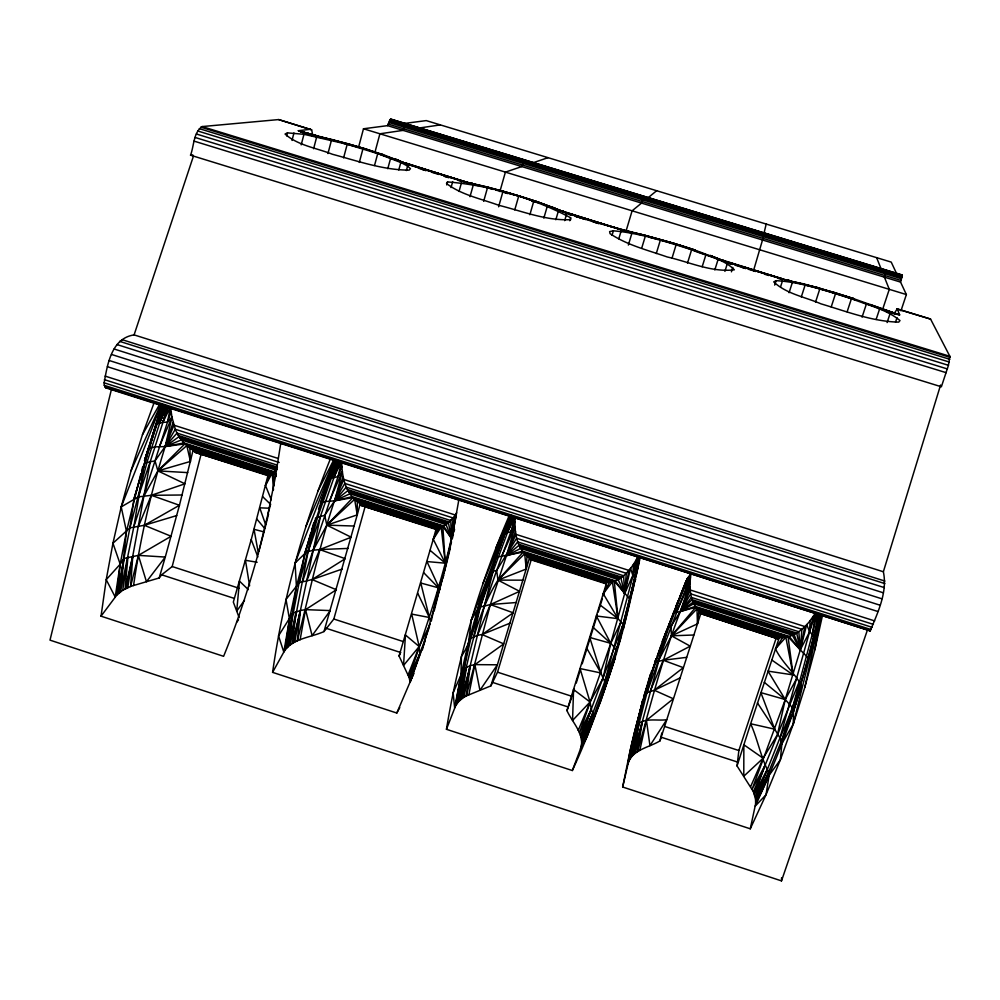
<?xml version="1.0" encoding="UTF-8"?>
<svg xmlns="http://www.w3.org/2000/svg" width="1000" height="1000" viewBox="0 0 1000 1000"><rect width="100%" height="100%" fill="white"/><g stroke="black" fill="none" stroke-linecap="round" stroke-linejoin="round"><path stroke-width="1.5" d="M815.863 613.8L815.85 619.2L812.25 634.45L792.55 707.85L781.45 740.95L755.638 803.787L750.275 828.812L622.663 787.025L630.125 750.487L642.8 700.15L622.663 787.025M399.775 707.6L396.8 713.037L272.587 672.362L283.812 652.075C292.162 638.25 310.712 637.65 323.975 631.562L357.25 514.875L357.325 501.675C345.375 492.663 342.013 476.85 341.763 462.688M509.525 514.925C479.8 583.45 458.525 655.588 446.45 729.3L572.337 770.537L580.475 748.975C585.612 734.788 572.05 722.275 566.962 710.612L606.675 582.587C621.475 582.175 631.512 568.938 637.762 556.975M750.275 828.812L766 794.788L780.35 759.825L793.3 723.988L793.475 711.438L819.725 615.05M111.325 389.825L50 640.138L781.5 880.888L781.575 877.775M446.45 729.3L455.588 705.812L470.913 638.237L480.175 607.137L495.875 557.888L498.162 556.875L523.237 552.062L614.3 581.175L629.812 599.038L638.088 562.537L638.325 555.9L604.925 681.225L581.663 742.288L593.837 715.5L615.312 657.138C603.125 695.713 589.312 733.775 572.337 770.537M776.175 638.075L738.85 750.525L737.05 765.938L753.375 791.625L755.537 799.038L755.638 803.787C773.5 767.925 787.775 730.35 799.538 692.062M900.95 310.837L906.375 294.562L900.55 282.087L902.325 275L390.688 119.113L387.562 125.638L363.488 128.775L358.675 146.825M810.1 620.688C802.763 630.275 791.85 638.312 779.237 637.788L750.65 723.763C757.788 739.587 760.675 757.2 768.763 772.375L755.537 799.038L779.963 737.887L809.575 631.812L810.1 620.688L815.188 613.5M606.675 582.587L529.513 557.9C516.65 549.225 514.225 532.25 515.175 517.925M484.137 588.975C471.7 627.125 461.775 666.15 455.588 705.812L458.225 702.013C468.55 660.562 474.75 616.888 497.987 580.112L526.237 569.025L527 555.95L609.525 582.35L603.263 593.7L618.05 618.675L623.088 624.388L616.312 651.025L605.513 686.575L587.163 736.475L580.475 748.975L600.625 701.5L615.413 657.138M605.737 684.05L600.887 672.962L580.062 668.575L590.05 702.013L591.312 709.25L579.45 732.825L610.75 643.325L624.65 593.663L632.812 575.363L633.475 564.362M777.975 638.85L700.037 613.387L777.975 638.85L779.237 637.788L701.062 612.775C689.4 603.763 689.062 587.225 690.938 573.913M167.712 407.587L150.338 461.325L132.762 556.062L130.575 586.5L122.7 590.275L116.725 595.175L101.037 616.175L223.6 656.312C242.45 610.188 256.6 562.337 268.562 514M462.5 698.2L466.287 695.938L490.35 604.538L506.388 555.8L522.562 551.188L615.25 580.825L624.65 593.663L626.312 573.288L516.625 538.263L496.662 570.438L484.487 605.438L462.5 698.2L458.225 702.013L468.625 642.237L471.3 619.987L510.875 516.65M104.138 382.812C107.438 364.4 111.412 338.338 134.1 334.888L883.363 571.763C887.712 592.075 877.812 612.487 870.212 630.85L105.825 387.863L104.288 385.337L104.138 382.812L872.175 627.35M781.45 740.95L793.475 711.438L792.55 707.85L785.263 699.538L760.875 692.625L774.7 729.188L779.963 737.887L781.888 743.7L780.35 759.825L769.15 775.263L755.288 806.062L766 794.788L769.15 775.263L768.763 772.375L755.625 799.85M339.45 461.788L320.575 515.95L300.387 610.5L297.337 640.863C311.438 585.8 322.425 529.763 343.237 476.637M581.65 743.062L593.837 715.5L593.562 718.138L581.138 746.812L593.837 715.5L591.312 709.25L580.4 735.225M312.675 134.775L311.637 129.825L278.65 119.575L202.087 126.575C193.312 132.762 194.05 146.125 190.538 155.188L941.375 386.788L948.45 365.312L949.862 356.3L930.562 319.075L897.25 308.875L894.513 312.95M643.15 698.763L634.788 731.55L628.4 762.25C633.387 749.3 649.525 747.35 659.987 740.875L697.45 623.875L698.925 610.938L782.537 637.688L775.487 648.875C782.087 662.613 794.4 672.613 801.5 685.5L793.475 711.438M119.787 592.337L126.463 531.4L140.825 473.75M606.462 583.962L529.763 559.425L529.513 557.9L497.388 664.8L474.875 664.625L470.225 665.662L466.287 695.938L490.9 685.863L497.525 672.175L531.237 559.7M154.412 401.825L142.475 434.688L131.075 470.688L121.225 506.9L126.463 531.4L120.2 564.175L116.725 595.175L129.913 527.85L134.012 498.738L162.288 405.225M434.15 611.062L451.488 541.838M101.037 616.175L106.225 579.675L112.95 543.237L121.225 506.9L161.537 404.025M279.15 462.438L175.3 429.275C178.663 438.013 185.1 445.412 193.075 450.275L179.45 505.275L165.275 557.062L138.387 555.375L123.938 558.475L120.487 591.8L133.875 526.625L144.425 463.025L155.025 460.85L165.162 446.575L175.3 429.275L171.95 417.188L170.5 406.9L162.838 422.362L157 423.762L154.762 428.4L144.562 460.538L148.75 447.175M287.638 647.113L296.413 586.45L310.725 533.2M118.488 593.425L123.938 558.475L120.2 564.175L106.225 579.675L115.2 597.013L120.2 564.175L112.95 543.237L129.913 527.85L144.312 525.288L176.737 515.575M122.7 590.275L127.912 557.1L125.113 588.888L132.762 556.062L127.75 587.625M818.45 614.087C810.175 656.55 797.738 698.4 779.963 737.887M258.837 551.35L267.825 514.65L275.363 477.2L280.7 443.65M121.225 506.9L138.262 496.9L151.325 495.3L179.45 505.275L144.312 525.288L171.125 536.263L138.387 555.375L130.575 586.5L133.562 585.513C141.575 530.037 154.812 475.337 173.188 422.388M635.7 579.712L634.825 577.788L638.325 555.9M667.075 630.35L642.312 721.55L637.475 751.737C652.812 696.263 667.075 640.263 690.175 587.337M272.587 672.362C283.137 598.875 302.712 526.725 330.75 457.987M814.388 638.513L812.25 634.45L815.625 613.913M422.325 649.9C431.488 615.788 442.6 582.038 450.363 547.463M818.575 613.888L817.325 621.25L818.012 623.138L819.7 614.35M781.888 743.7L793.3 723.988L804.825 687.275L814.85 649.8L820.9 615.075M286.525 648.275L304.65 553.775L314.75 520.988M457.713 702.625L463.65 668.888L470.225 665.662L463.938 697.25M290.2 644.925L308.087 551.65L315.663 518L324.725 515.275L334.65 500.825L344.837 483.413L453.075 517.962L456.712 512.85M294.75 642.075L300.387 610.5L305.538 609.637L330.262 610.588L312.113 635.65L305.538 609.637L336.375 589.738L312.075 579.55L299.288 582.675L286.012 599.388L289.462 619.237L285.038 650.125L292.675 613.325L300.387 610.5L293.15 642.962M300.113 639.8L305.538 609.637M444.375 571.4L452.725 533.938L459.025 498.837M471.3 619.987L477.587 609.55L480.175 607.137L490.35 604.538L519.625 591.337L497.987 580.112L496.662 570.438L510.925 531.737L515.075 526.613L506.388 555.8L519.038 545.3L620.875 577.85L624.65 593.663L628.875 570.388L515.9 534.338L506.388 555.8L520.675 548.387L618.088 579.525L624.65 593.663L630.55 568.312L632.812 575.363L634.825 577.788M818.475 615.138L817.325 621.25L815.85 619.2L817.062 613.65M456.788 703.863L463.65 668.888L453.137 692.775L454.65 707.875L460.975 675.025L461.413 656.312C475.188 636.35 474.975 611.413 484.1 589.487M133.875 526.625L167.475 422.137L170.5 406.9M459.9 700.288L466.463 667.087L461.8 698.7L470.225 665.662M639.125 558.15L638.088 562.537L639.2 557M468.837 694.788L474.875 664.625L503.787 643.888L482.05 634.525L477.425 635.35L470.913 638.237M410.125 682L424.825 641.462M605.513 686.575C620.35 644.725 631.025 601.475 639.275 557.875M630.037 758.863L636.912 725.188L650.75 673.575M125.988 588.45L132.762 556.062M456.4 514.338C446.05 570.125 427.312 623.737 409.025 677.275L410.1 681.838L413.775 673.425M659.987 740.875L661.838 732.962M632.812 575.363L636.062 560.212M818.913 613.888L817.325 621.25L819.1 614.087M804.825 687.275L820.413 615.037M629.3 760.175L636.912 725.188C644.587 717.2 656.975 721.125 666.688 719.725L649.95 745.662L646.45 720.337L673.363 698.763L654.275 690.238L647.013 692.688L644.837 694.538L643.713 697.35M431.312 620.962L438.537 587.837L443.725 575.538M473.7 636.6L480.175 607.137L488.038 578.075M631.85 756.388L639.113 723.188L654.188 664.825M636.287 575.188L639.587 560.25M635.363 753.15L642.312 721.55L633.488 754.7L639.113 723.188L630.45 758.213L636.912 725.188L627.762 764.412C632.675 732.375 643.487 701.663 651.762 670.438M639.788 750.5L646.45 720.337M814.85 649.8L822.362 616.013M638.088 562.537L639.338 556.975M632.525 591.462L638.462 564.875M818.175 622.938L820.212 614.075M167.35 408.038L162.838 422.362L167.475 422.137L171.95 417.188L165.162 446.575L154.738 446.887L148.85 448.488L144.575 460.737M623.35 628.938L639.587 559.3M818.2 623.075L820.25 614.288M799.488 681.062L764.938 765.662L752.125 789.125L785.263 699.538L800.275 649.887L809.575 631.812L813.138 616.65M818.75 615.175L817.325 621.25L819.013 614.2M764.087 232.9L766.188 224.05M302.675 581.25L338.062 476.575L341.35 462.95M300.387 610.5L292.362 643.438L296.075 611.737L288.25 646.538L292.675 613.325L278.512 635.85L283.812 652.075L289.462 619.237L296.413 586.45L295.075 563.062L334.75 460.662M619.263 642.225L639.45 559.25L612.7 665.662M793.3 723.988L820.037 615.1L814.225 637.825M239.163 617.638L233.325 602.075L251.225 539.612L268.263 474.325L272.25 472.975L277.25 469.35L180.175 438.325M812.15 645.837L814.388 636.888M815.138 633.9L819.987 614.513M129.913 527.85L147.025 462.05L164.963 406.9M484.487 605.438L493.088 571.3L513.375 516.675M634.087 754.163L642.312 721.55M452.262 538.825L453.413 534.312M817.275 613.65L815.85 619.2L817.438 613.362M133.562 585.513L159.188 577.962L161.65 574.8L172.188 566.538L201.112 454.125M286.688 135.887L287.475 132.875L303.95 134.3L347.2 144.288L377.713 153.625L400.8 162.5L407.587 166.05L410.462 168.663L409.125 170.15C382.875 170.012 357.5 160.925 332.35 154.25C316.688 148 297.825 145.5 285.038 134.037L287.475 132.875M292.013 140.438L293.95 132.963M301.212 144.85L303.95 134.3M313.612 148.737L316.737 136.762M327.95 153.562L331.475 140.162M327.55 482.262L329.162 478.738L338.062 476.575L342.375 471.538L334.65 500.825L325.3 501.512L320.425 503.462L322.775 496.312M343.6 157.863L347.2 144.288M295.075 563.062L304.65 553.775L308.087 551.65L313.188 550.225L326.812 525.138L357.25 514.875L360.2 503.738L357.325 501.675L438.775 527.725L446.05 524.538L453.075 517.962L451.35 538.188L442.825 526.35L352.95 497.612L334.65 500.825L343.8 479.4L455.275 514.987L451.35 538.188L443.638 525.95L352.15 496.7L334.65 500.825L346.225 487.163L450.788 520.55L451.35 538.188L454.613 529.65M629.412 600.525L623.088 624.388L580.887 736.812M359.312 162.438L362.938 148.863M267.825 514.65L270.637 504.1M375.062 151.85L379.913 133.787L403.088 130.375C403.65 129.062 405.087 122.575 406.6 124.688M374.525 165.5L377.713 153.625M387.788 168.7L390.613 158.262M141.625 470.812L142.825 466.4M398.775 169.988L400.8 162.5M406.362 170.575L407.587 166.05M452.725 533.938L454.35 527.962M299.288 582.675L317.762 516.838L337.612 460.288M446.712 184.887L447.537 181.925C489.925 185.325 533.025 197.925 570.638 217.738L570.712 219.662C546.175 220.9 522.263 211.15 498.713 205.275C481.175 198.8 461.613 195.012 446.512 183.538L447.537 181.925M451.025 187.575L452.688 181.6M323.975 631.562L333.837 619.025L365.125 506.6M459.025 191.462L461.512 182.562M439.975 589.7L426.962 561.562L445.288 563.188L433.263 539.237L436.362 528.1L438.775 527.725L433.263 539.237L399.062 655.987L409.025 677.275L419.975 653.562L429.487 626.7M470 196.7L473.363 184.725M483.663 201.325L487.438 187.913M499.888 191.562L505.4 172.113L521.775 166.575L524.55 159.9L524.75 160.7L509.988 156.2M498.612 206.788L502.837 191.938M514.763 209.875L518.587 196.525M495.875 557.888L505.175 533.263L510.925 531.737L514.85 518.062M529.862 214.762L533.713 201.388M543.837 218.162L547.288 206.25M159.188 577.962L165.275 557.062L146.45 581.712L138.387 555.375M555.837 219.762L558.45 210.775M564.688 220.637L566.425 214.7M569.763 220.725L570.638 217.738M311.6 530.25L313.762 522.9M612.05 235.312L613.387 230.825C640.225 233.05 666.038 241.762 691.612 249.737C705.7 255.975 723.413 258.475 734.325 269.8C711.812 272.65 689.062 261.887 667.225 256.962C647.862 250.2 627.225 245.188 610.025 233.65L609.612 231.588L613.387 230.825M650.212 675L643.6 697.275L662.325 641.475L685.913 581.587M618.787 238.837L621 231.412M625.85 231.762L632.112 210.812L641.538 203.1L644.038 196.5M134.012 498.738L161.962 405.688M628.35 245.062L631.888 233.275M641.7 248.175L645.3 236.25M656.287 253.538L660.35 240.162M672.038 258.113L676.112 244.75M883.363 571.763L940.588 385.012M490.9 685.863L497.388 664.8L479.938 690.3L474.875 664.625M687.5 263.113L691.612 249.737M702.188 266.737L705.888 254.8M574.4 688.988L572.112 696.388L497.525 672.175M576.237 683.075L580.363 669.75M582.188 663.838L597.312 615M598.225 612.038L602.35 598.725M603.263 595.763L606.475 585.4M714.812 269.962L718.025 259.65M604.925 681.225L620.337 638.05M724.9 271.375L727.212 263.95M644.837 694.538L654.112 664.85M150.612 441.25L161.788 405.725M731.425 271.837L732.812 267.413M753.5 270.712L764.562 233.025L764.325 233.7M655.95 659.038L654.575 663.363L658.088 661.388L663.25 660.238L686.637 657.35M774.675 285.1L776.087 280.675C801.988 282.062 826.787 291.212 851.438 298.663C867.75 305.25 886.237 309.163 900.013 320.575L898.7 322.137C871.975 321.475 846.388 311.375 821 303.85C805.312 297.062 786.287 293.925 773.713 281.875L776.087 280.675M780.575 286.812L782.475 280.875M144.588 460.487L162.237 405.525M789.062 292.738L792.375 282.413M801.312 296.913L805.088 285.175M737.05 765.938L750.65 723.763L774.7 729.188L757.463 702.95M275.363 477.2L276.312 474.275M815.537 302.137L819.788 288.975M486.425 582.312L487.825 578.013M647.013 692.688L658.088 661.388L671.45 635.825L697.45 623.875L701.062 612.775L700.263 613.987M812.25 634.45L809.575 631.812L815.413 613.825M318.525 509.275L319.95 504.913M831.213 306.938L835.562 293.562M847.125 311.825L851.438 298.663M148.85 448.488L163.45 405.1M304.65 553.775L335.325 460.925M862.062 317.162L866.413 303.962M134.1 334.888L193.412 156.213M650.175 691.237L663.25 660.238L690.25 646.162L671.45 635.825L670.925 626.337L680.425 611.512L690.1 582.425L686.112 587.65L658.088 661.388M876.137 319.438L879.562 309.113M882.412 310.05L889.287 289.337L884.412 277.162L886.237 270.1L885.775 270.7L870.962 266.188M887.087 322.575L890 313.812M656.012 659.025L654.575 663.363L656.175 659.05M680.3 595.675L683.2 588.462L686.112 587.65L690.65 574.062M895.525 322.137L897 317.725M163.2 405.213L154.762 428.4L162.625 405.15M138.262 496.9L150.338 461.325M616.325 654.3L616.312 651.025L620.625 638.325M566.962 710.612L571.625 697.712M781.5 880.888L867.763 629.025M348.775 144.762L349.025 144.062L382.788 154.475L410.188 165.188L469.425 183.425M341.075 462.725L333.975 477L339.438 461.275M326.637 485.25L335.2 460.688M410.1 681.838L419.975 653.562L419.2 646.55L411.688 614.1L429.363 617.487L430.588 621.213M154.762 428.4L162.925 405.138M308.087 551.65L320.575 515.95M323.25 495.275L335.525 460.45M320.425 503.462L329.162 478.738M167.475 422.137L171.062 412.025M162.838 422.362L168.125 407.7M480.175 607.137L493.088 571.3L496.662 570.438M591.312 709.25L581.087 737.613L593.088 712.513L581.512 739.963M410 681.075L419.975 653.562L409.7 679.562M477.587 609.55L511.1 516.737M166.962 406.238L159.575 422.925L165.712 406.062M329.637 476.225L335.412 460.375M164.725 405.238L157 423.762L163.762 405.3M335.637 460.262L330.25 474.75L335.838 460.213M657.237 656.175L660.975 646.1M665.25 634.587L666.85 630.275M753.375 791.625L764.938 765.662L754.362 794.125L767.35 769.15L755.088 796.6M336.362 460.275L329.738 477.362L336.175 460.125M338.062 476.575L341.875 466.463M515.55 531.625L506.388 555.8L517.688 541.925L623.625 575.775L624.65 593.663M649.938 677.688L687.212 579.263M333.975 477L339.775 461.938M498.275 549.663L501.062 542.425M503.288 536.638L511.075 516.375M166.9 405.838L159.575 422.925L165.7 407.163M329.263 477.638L336 460.25M338.762 460.962L331.213 477.725L337.762 460.863M514.587 518L507.413 532.362L513.325 517.175M164.575 404.963L157 423.762L164.062 405.65M408.075 674.987L419.2 646.55L430.337 623.8M665.362 634.25L667.062 629.913M669.338 624.125L675.025 609.65M676.162 606.75L684.125 586.5L662.325 641.475M685.263 583.6L686.963 579.263M159.575 422.925L166.3 405.9M754.062 793.288L764.938 765.662M512.112 515.862L505.175 533.263L512.888 516.425M157 423.762L164.537 404.913M792.55 707.85L801.5 685.5M510.925 531.737L514.987 521.625M676.237 605.763L677.975 601.438M506.238 527.75L510.887 516.263M329.725 477.35L336.538 460.588M271.3 499.825L265.475 485.475L270.238 473.825L189.85 448.1L190.438 461.438L157.875 470.887L144.113 495.737M338.125 462L331.213 477.725L337.65 461.938M506.3 527.675L511.012 516.112M396.8 713.037L413.675 673.675M507.413 532.362L513.575 517.3M331.213 477.725L337.663 462.088M504.462 532.263L506.188 528.1M507.325 525.312L510.775 516.975M138.7 525.763L151.325 495.3L184.95 483.8L157.875 470.887L155.025 460.85M482.812 583.763L510.575 516.562M512.137 516.4L505.175 533.263L512.487 517M684.375 585.625L686.137 581.362M578.225 730.438L590.05 702.013L603.075 678.15L610.75 643.325L621.175 621.675M306.95 580.2L319.725 549.562L351.2 537.225L326.812 525.138L324.725 515.275M477.425 635.35L490.35 604.538L516.275 602.525M687.837 577.45L684.362 585.712L687.95 577.525M511.35 516.263L504.237 533.062L511.388 516.663M581.538 744.575L593.837 715.5M329.775 477.312L337.088 460.138M159.412 446.5L171.95 417.188M686.112 587.65L690.425 577.537M305.738 526.838L334.35 460.425M676.35 605.487L690.15 574.087M329.425 500.938L342.375 471.538M750.625 786.625L763.15 758.225L777.463 734.587L785.263 699.538L796.9 678.125M131.075 470.688L161.05 403.837M755.725 801.438L768.763 772.375M495.95 547.775L510.775 515.075M501.712 556.1L515.075 526.613M673.337 612.975L680.425 611.512L690.312 590L804.812 626.538L800.275 649.887L808.2 657.925M676.3 612L690.1 582.425M901.45 276.413L902.325 275M683.2 588.462L690.45 574.025M318 490.838L334.263 458.862M399.062 655.987L400.238 653.713M265.475 485.475L272.25 472.975L186.8 445.65L157.875 470.887L187.725 472.612M142.475 434.688L159.362 404.762M680.425 611.512L693.037 602.238L794.038 634.525L800.275 649.887L792.425 635.25L693.7 603.7L680.425 611.512L690.713 593.85L801.875 629.338L800.275 649.887L788.05 636.737L695.775 607.238L680.425 611.512L691.425 597.425L798.8 631.725L800.275 649.887L789.15 636.425L695.225 606.4L680.425 611.512L692.062 599.637L796.712 633.075L800.275 649.887L806.725 624.525L809.575 631.812M433.263 539.237L441.2 527.013L354.637 499.325L326.812 525.138L354.25 526.038M244.513 600.25L236.713 611.1L239.488 581.138L248.363 589.663M603.263 593.7L612.388 581.763L524.675 553.713L497.987 580.112L522.938 580.163M236.688 622.212L238.487 619.913M693.85 635L671.45 635.825L695.775 607.238M775.487 648.875L785.85 637.238L696.975 608.812L671.45 635.825M497.987 580.112L523.237 552.062M326.812 525.138L352.95 497.612M507.5 193.575L503.212 192.037L503.787 191.45L519.538 196.1L538.013 202L566.213 212.688L625.35 230.863L644.7 235.225L676.538 244.163L695.113 250.087L695.987 251.137L713.8 257.488C661.75 235.3 603.962 229.312 551.788 207.05C524.35 196.962 496.2 188.625 467.6 182.55L409.125 164.587L364.4 148.613L298.325 130.712L310.425 129.288M157.875 470.887L184.875 443.862L273.587 472.225L275.837 475.962M312.175 134.825L311.05 135.312L324.175 138.387M647.312 198.375L656.663 190.725M680.013 677.962L654.275 690.238L683.325 667.638L663.25 660.238M490.788 572.375L493.088 571.3M331.637 140.175L332.725 139.713C349.975 144.588 367.912 148.775 384.288 155.7L364.4 148.613M510.075 623.138L482.05 634.525L513.188 612.812L490.35 604.538M668.925 627.05L670.925 626.337M342.337 569.012L312.075 579.55L345.25 558.7L319.725 549.562L313.188 550.225M532.288 163.012L548.05 157.675M529.763 559.425L530.562 559.163M786.912 280.688L784.362 279.775L818.962 287.938L854.675 299.725L854.125 298.775L835.45 292.812L805.888 285.2M486.362 187.562L487.775 187.175L520.163 196.438L538.013 202L554.738 208.713M820.6 289.088L853.312 298.55L897.675 314.375L888.688 312.15M644.7 235.225L636.888 234.088M417.825 128.212L440.35 124.9M184.875 443.862L165.162 446.575L173.95 425.188L278.025 458.413M190.538 155.188L192.787 154.887M403.825 123.525L426.238 120.6L891.225 262.1L896.787 274.012M105.825 387.863L107.112 387.7M626.788 231.612L624.812 230.912L641.888 234.638L676.538 244.163M801.45 284.037L803.525 283.85L835.45 292.812M319.725 549.562L348.113 548.413M151.325 495.3L182.113 495M436.362 528.1L360.2 503.738L361.45 505.575L437.05 529.237M930.562 319.075L896.737 308.875M268.775 508.2L259.738 507.825L265.637 524.663M710 255.487L725.65 261.65L783.55 279.3L725.225 261.388L710 255.487L723.525 260.912L787.013 280.363L818.962 287.938M268.263 474.325L193.075 450.275L195.3 452.413L267.95 475.138M626.912 231.337L630.262 231.85L625.55 230.863M257.15 562.25L245.463 560.312L249.613 585.8M784.362 279.775L789.7 280.663L785.288 279.775M624.812 230.912L630.262 231.85M503.787 191.45L467.188 182.65L405.95 163.188L468.75 182.9L487.775 187.175M311.462 134.963L317.113 135.963L299.613 131.25L311.462 134.963L332.725 139.713M468.75 182.9L472.738 183.612L467.75 182.537M626.25 231L564.2 212.125L551.788 207.05L563.875 212.3M803.525 283.85L787.013 280.363M785.037 279.75L789.7 280.663M311.837 134.8L298.325 130.712L317.113 135.963L299.613 131.25M408.675 164.887L410.188 165.188L405.95 163.188L407.762 164.325M467.6 182.55L472.738 183.612M891.8 313.175L897.65 314.5M312.488 135.05L349.025 144.062M627.775 231.95L633.85 233.375M471.987 184.15L477.738 185.512M350.175 145.113L365.487 149.088M264.225 531.95L254.037 529.312L258.425 553.612M503.212 192.037L520.163 196.438L537.737 202.625M660.938 240.263L676.7 244.363M531.95 201.225L536.3 202.375M489.175 188.3L493.387 189.425M496.2 190.175L501.812 191.675M648.975 237.1L658 239.5M343.062 143.225L347.35 144.375M853.312 298.55L854.125 298.775L835.125 292.863M693.988 249.775L695.113 250.087L678.112 244.8L694.613 250.662M536.562 201.588L538.013 202M381.025 153.963L382.788 154.475M902.138 275.138L390.688 119.113M390.25 119.462L902.312 275.5M391.125 119.975L402.375 123.4M408.075 125.138L418.413 128.287M421.362 129.188L431.7 132.338M434.663 133.238L445 136.387M450.9 138.188L461.238 141.337M464.2 142.238L477.488 146.287M480.438 147.188L490.788 150.35M493.738 151.25L501.125 153.5M526.237 161.15L536.675 164.325M539.65 165.238L547.112 167.512M556.05 170.238L582.875 178.412M588.837 180.225L602.25 184.312M605.237 185.225L618.65 189.312M621.638 190.212L629.087 192.488M638.025 195.212L642.5 196.575M643.988 197.025L651.413 199.288M654.388 200.2L664.788 203.363M667.763 204.275L675.188 206.537M684.1 209.25L710.837 217.4M716.787 219.213L724.212 221.475M733.125 224.188L756.9 231.438M765.8 234.15L770.25 235.5M779.137 238.212L802.837 245.425M808.763 247.237L816.162 249.488M825.05 252.2L851.712 260.325M854.675 261.225L862.075 263.475M887.237 271.15L901.838 275.6M389.725 120.15L902.188 276.312M389.175 121.137L901.938 277.413M388.625 122.425L901.562 278.788M388.062 124.038L901.062 280.462M387.562 125.638L900.55 282.087M363.488 128.775L906.375 294.562M311.637 129.825L278.65 119.575M468.263 182.625L406.788 163.925L395.475 159.188L398.062 159.987L400.363 161.513L385.75 156.237M786.175 279.975L721.312 259.75L723.562 261.312L715.2 258.038M418.438 168.2L425.737 170.438M431.575 172.225L438.875 174.462M444.712 176.25L449.1 177.587M457.85 180.275L462.225 181.612M585.638 219.412L575.3 216.238L585.513 219.475M591.55 221.213L598.938 223.475M728.037 263.012L732.412 264.363M735.325 265.25L745.525 268.375M748.438 269.262L755.725 271.5M764.463 274.175L768.838 275.512M777.575 278.188L781.95 279.525M202.087 126.575L949.862 356.3M200.8 127.163L950 357.362M199.35 128.675L949.8 359.312M197.838 131.012L949.275 362.025M196.388 134L948.45 365.312M195.087 137.45L947.4 368.95M194.025 141.113L946.188 372.688M782.887 279.325L725.65 261.65L726.587 262.575M863.312 302.787L899.638 314.85L897.25 308.875M728.075 263.038L732.513 264.425M741.413 267.2L745.85 268.587M594.312 222.213L598.7 223.6M421.587 169.225L426.05 170.625M443.95 176.2L448.4 177.613M122.037 339.637L884.875 581.062M119.575 341.337L884.887 583.612M116.862 344.525L884.35 587.612M114.1 349L883.288 592.788M111.487 354.45L881.787 598.775M109.2 360.5L879.95 605.175M107.413 366.712L877.887 611.512M105.125 376.112L874.663 620.913M104.412 379.663L873.4 624.4M104.288 385.337L871.087 629.55M104.862 387.05L870.212 630.85M277.25 465.125L177.013 433.1L165.162 446.575L183.962 442.925L274.262 471.8L276.288 475.675M178.325 435.487L277.438 467.15M347.325 489.487L449.237 522.05M518.55 544.188L621.825 577.188M276.762 467.887L179.05 436.662L165.162 446.575L181.375 439.925L276.262 470.262M692.438 600.712L795.638 633.688M348.888 492.25L447.25 523.688M519.825 546.875L619.487 578.737M532.025 559.625L605.337 583.088M195.3 452.413L268.575 475.863M361.45 505.575L437.163 529.8M172.188 566.538L238.975 588.225M333.837 619.025L403.062 641.5M664.8 726.488L738.85 750.525M161.65 574.8L234.088 598.35M325.95 628.225L400.812 652.562M492.375 682.337L568.2 706.988M660.95 737.15L737.763 762.125M301.038 131.762L305.338 133.287M565.237 212.325L623.337 230.463L562.675 211.175L565.175 212.812L567.112 213.25L562.675 211.175M877.325 307.875L899.638 314.85L870.138 304.513M725.225 261.388L721.312 259.75L724.788 261.35M401.75 162.075L407.287 164.325M300.988 131.825L305.113 133.55M886.175 310.675L887.2 311.762M771.737 659.987L793.112 674.9L788.05 636.737M599.825 604.825L618.05 618.675L614.3 581.175M764.275 682.325L785.263 699.538L768 671.137L793.112 674.9L785.85 637.238M430.138 550.388L445.288 563.188L442.825 526.35M592.913 627.188L610.75 643.325L614.425 647.312L616.312 651.025M262.638 496.65L270.375 504.15M423.762 572.75L438.537 587.837L420.788 583.038L429.363 617.487L417.788 593.35M256.788 519.025L264.65 528.4M586.525 647.8L600.887 672.962L589.725 637.475L610.75 643.325L596.375 616L618.05 618.675L612.388 581.763M869.3 630.487L869.613 631.163M876.625 257.663L881.625 270.175M251.225 539.612L257.863 556.95M186.8 445.65L190.438 461.438M354.637 499.325L357.25 514.875M441.2 527.013L445.288 563.188M524.675 553.713L526.237 569.025M272.25 472.975L273.463 489.938M273.587 472.225L274.037 485.812M696.975 608.812L697.45 623.875M743.85 744.762L743.787 776.213L763.15 758.225L743.85 744.762M573.55 689.513L572.562 720.462L590.05 702.013L573.55 689.513M405.438 634.975L403.55 665.425L419.2 646.55L405.438 634.975M819.8 614.263L818.012 623.138L819.862 614.2M820.088 613.913L818.1 622.837L820.163 613.95M511.25 515.887L504.225 533.025L511.3 516M512.525 516.013L505.175 533.263L512.525 516.175M511.375 516.413L504.237 533.075L511.375 516.45M347.925 490.625L334.65 500.825L349.913 493.8L446.05 524.538L451.35 538.188L448.425 522.737L347.925 490.625M572.35 215.338L567.913 213.975L572.312 215.35"/></g></svg>
